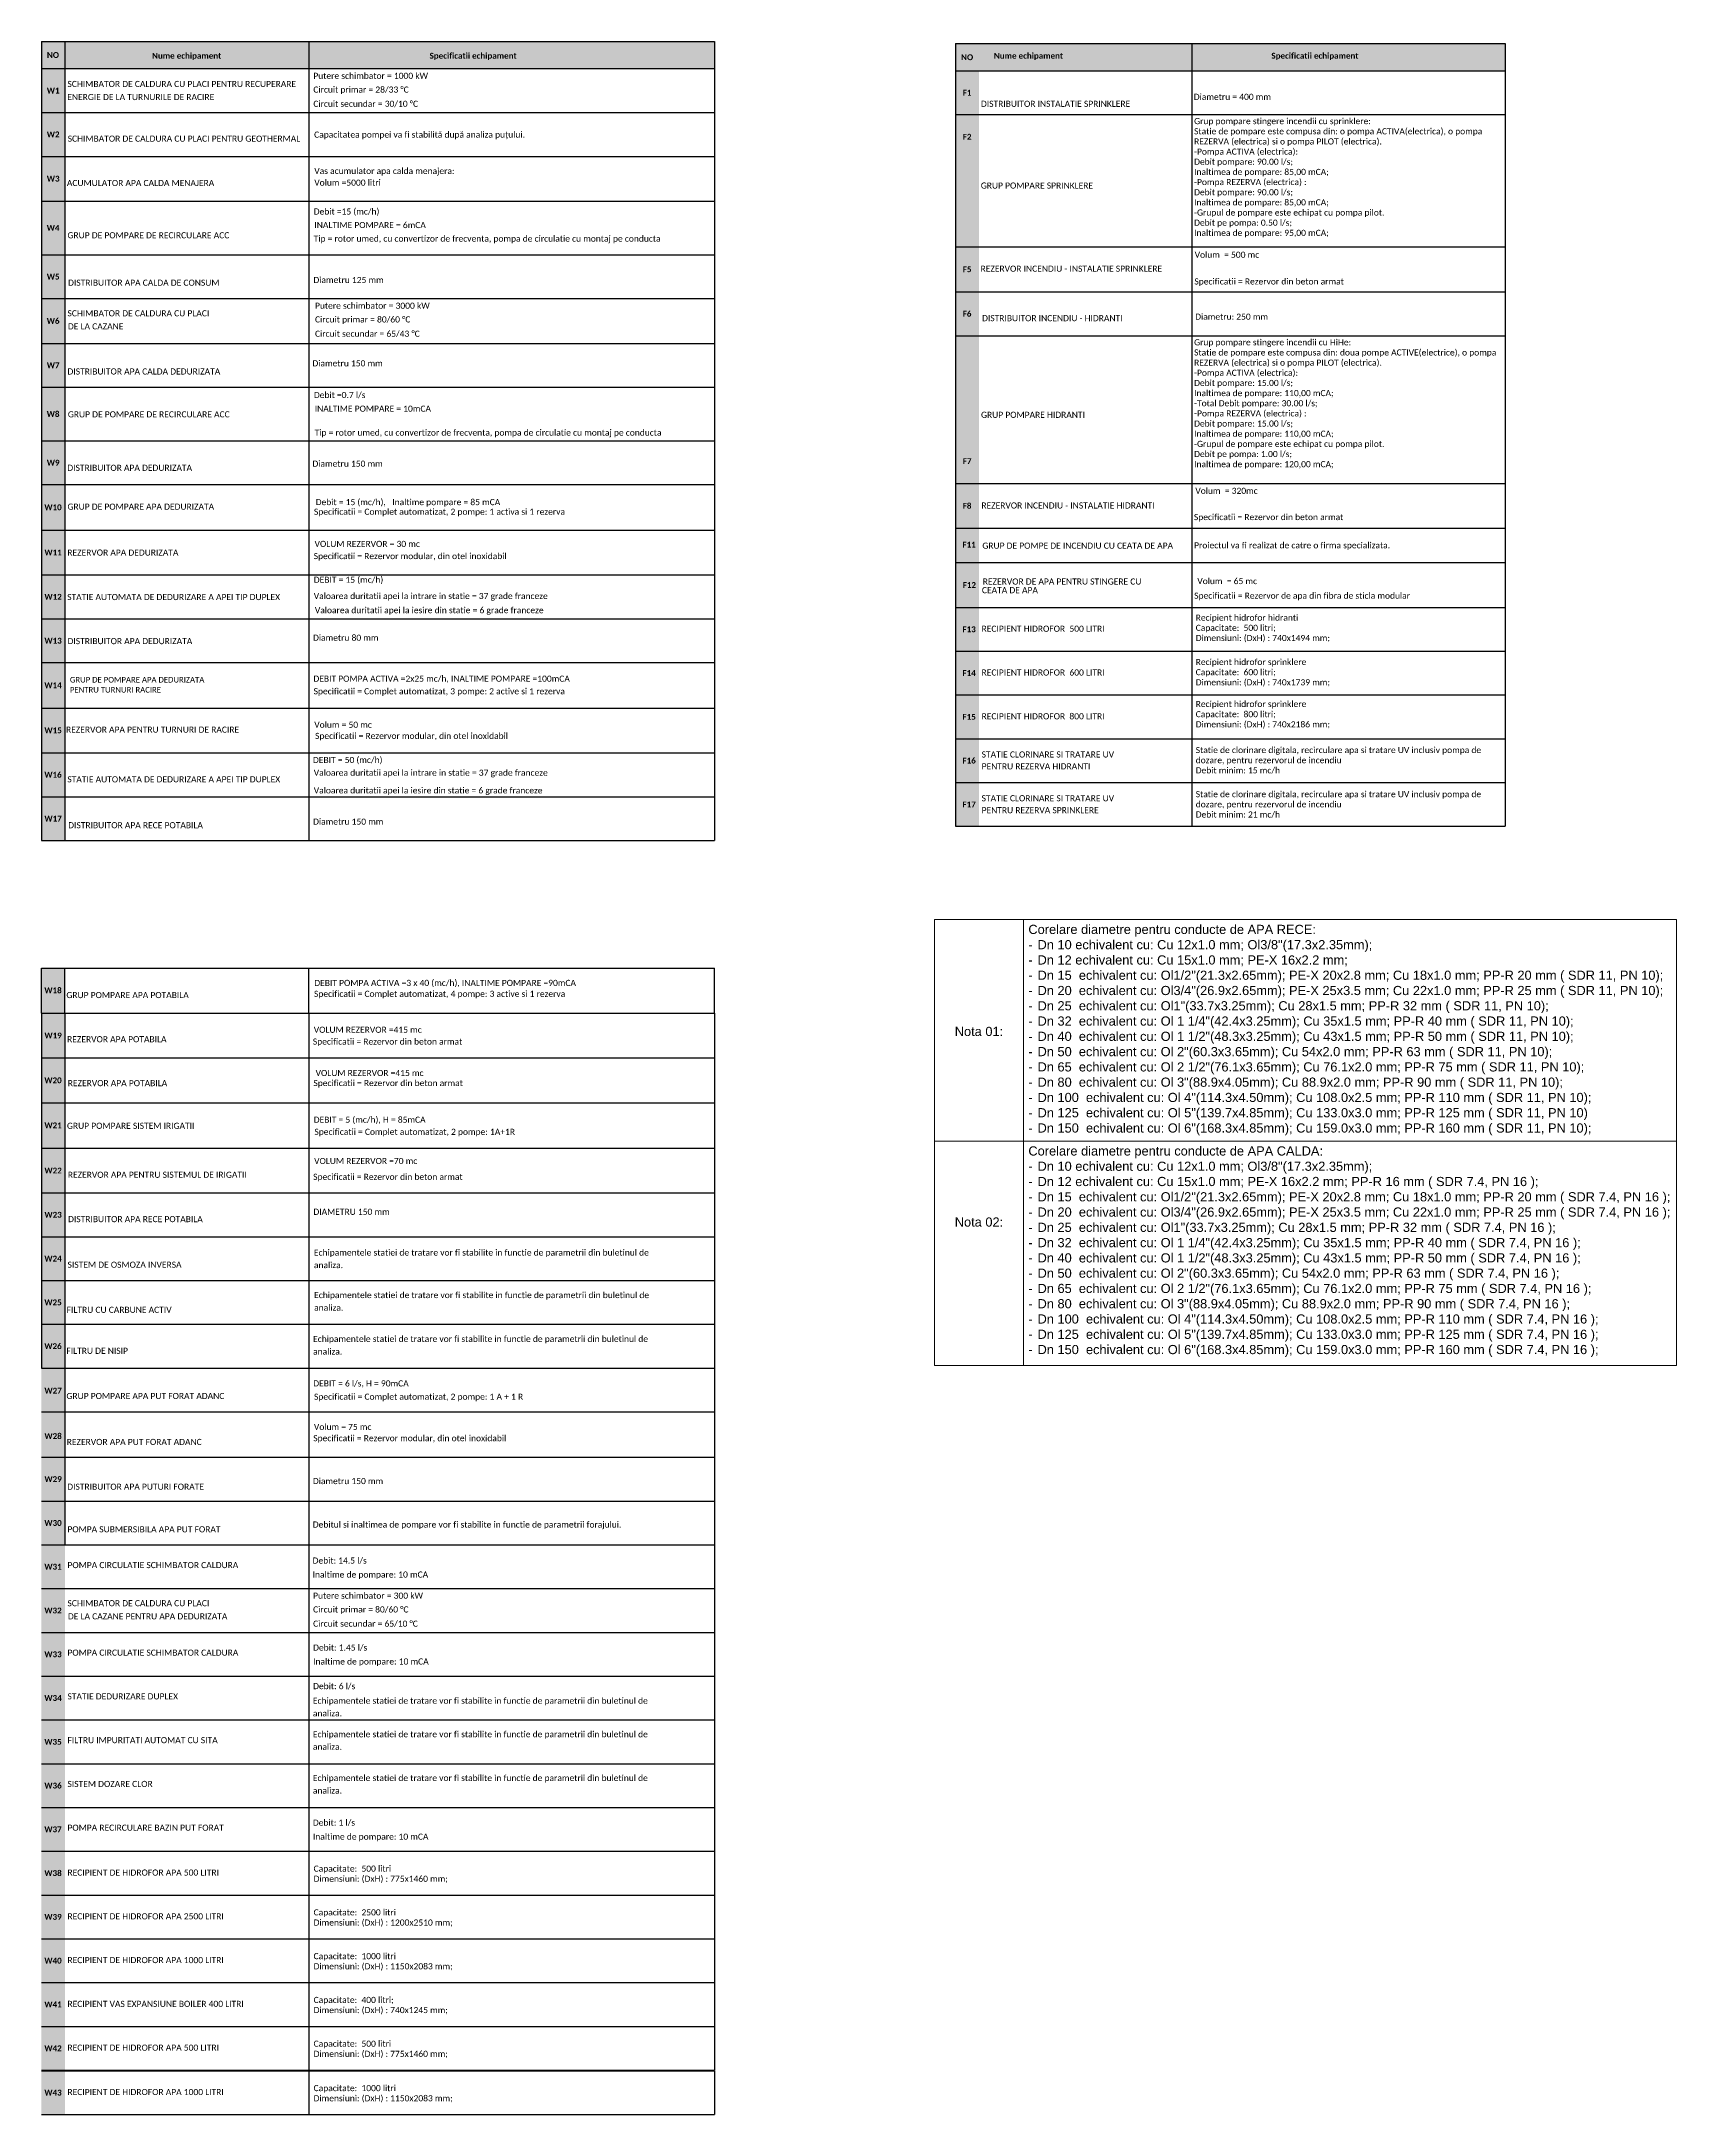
# Model space of a CAD drawing. Header units: inches. Extents: x -213476 to 33124, y -97366 to -68351.
# Drawn here: x 10825 to 33124, y -96628 to -68351 of the extents above; entities that cross this region are included whole.
import ezdxf

# ---------------------------------------------------------------- set-up
doc = ezdxf.new("R2010")
doc.units = ezdxf.units.IN
doc.header["$MEASUREMENT"] = 0
doc.layers.add('MID_TEXT-legenda', color=7, linetype='Continuous', lineweight=18)
doc.styles.add('1-50', font='arial.ttf', dxfattribs={"height": 80})
doc.styles.add('MtX_Calibri', font='calibrib.ttf')
doc.styles.add('MtX_Calibri_1', font='calibri.ttf')

msp = doc.modelspace()

# ---------------------------------------------------------------- linework, layer by layer
at = {"color": 1}
for p, q in [((10825, -68351), (20003, -68351)), ((10825, -68351), (10825, -79251)), ((14470, -68351), (14470, -79251)), ((20003, -68351), (20003, -79251)), ((23292, -68381), (30788, -68381)), ((23292, -68381), (23292, -74991)), ((26516, -68381), (26516, -74991)), ((30788, -68381), (30788, -74991)), ((10825, -68721), (20003, -68721)), ((23292, -68752), (30788, -68752)), ((10825, -69321), (20003, -69321)), ((23292, -69349), (30788, -69349)), ((10825, -69918), (20003, -69918)), ((23292, -70188), (23292, -74991)), ((10825, -70529), (20003, -70529)), ((23292, -70799), (23292, -74991)), ((23292, -71153), (30788, -71153)), ((10825, -71261), (20003, -71261)), ((23292, -71764), (30788, -71764)), ((10825, -71858), (20003, -71858)), ((23292, -72366), (30788, -72366)), ((10825, -72469), (20003, -72469)), ((10825, -73067), (20003, -73067)), ((10825, -73799), (20003, -73799)), ((10825, -74396), (20003, -74396)), ((23292, -74380), (30788, -74380)), ((10825, -75015), (20003, -75015)), ((23292, -74991), (30788, -74991)), ((23292, -74991), (30788, -74991)), ((23292, -74991), (23292, -76071)), ((23292, -74991), (23292, -76071)), ((26516, -74991), (26516, -76071)), ((30788, -74991), (30788, -76071)), ((23292, -75460), (30788, -75460)), ((10825, -75626), (20003, -75626)), ((10825, -76226), (20003, -76226)), ((23292, -76071), (30788, -76071)), ((23292, -76071), (23292, -76668)), ((26516, -76071), (26516, -76668)), ((30788, -76071), (30788, -76668)), ((10825, -76824), (20003, -76824)), ((23292, -76668), (30788, -76668)), ((23292, -76668), (30788, -76668)), ((23292, -76668), (23292, -77265)), ((26516, -76668), (26516, -77265)), ((30788, -76668), (30788, -77265)), ((10825, -77443), (20003, -77443)), ((23292, -77265), (30788, -77265)), ((23292, -77265), (30788, -77265)), ((23292, -77265), (23292, -77862)), ((26516, -77265), (26516, -77862)), ((30788, -77265), (30788, -77862)), ((23292, -77862), (30788, -77862)), ((23292, -77862), (23292, -78459)), ((26516, -77862), (26516, -78459)), ((30788, -77862), (30788, -78459)), ((10825, -78054), (20003, -78054)), ((23292, -78459), (30788, -78459)), ((23292, -78459), (23292, -79056)), ((26516, -78459), (26516, -79056)), ((30788, -78459), (30788, -79056)), ((10825, -78654), (20003, -78654)), ((23292, -79056), (30788, -79056)), ((10825, -79251), (20003, -79251)), ((10825, -80993), (20003, -80993)), ((10825, -81604), (20003, -81604)), ((10825, -81604), (10825, -86446)), ((10825, -81604), (20003, -81604)), ((14470, -81604), (14470, -88857)), ((20003, -81604), (20003, -88857)), ((10825, -82215), (20003, -82215)), ((10825, -82827), (20003, -82827)), ((10825, -83446), (20003, -83446)), ((10825, -84057), (20003, -84057)), ((10825, -84655), (20003, -84655)), ((10825, -85252), (20003, -85252)), ((10825, -85849), (20003, -85849)), ((10825, -86446), (20003, -86446)), ((10825, -87043), (20003, -87043)), ((10825, -87663), (20003, -87663)), ((10825, -88260), (20003, -88260)), ((10825, -88857), (20003, -88857)), ((14470, -88857), (14470, -91246)), ((20003, -88857), (20003, -91246)), ((10825, -89455), (20003, -89455)), ((10825, -90052), (20003, -90052)), ((10825, -90649), (20003, -90649)), ((10825, -91246), (20003, -91246)), ((10825, -91246), (20003, -91246)), ((14470, -91246), (14470, -91843)), ((20003, -91246), (20003, -91843)), ((10825, -91843), (20003, -91843)), ((14470, -91843), (14470, -92440)), ((20003, -91843), (20003, -92440)), ((10825, -92440), (20003, -92440)), ((14470, -92440), (14470, -93037)), ((20003, -92440), (20003, -93037)), ((10825, -93037), (20003, -93037)), ((14470, -93037), (14470, -93634)), ((20003, -93037), (20003, -93634)), ((10825, -93634), (20003, -93634)), ((14470, -93634), (14470, -94231)), ((20003, -93634), (20003, -94231)), ((10825, -94231), (20003, -94231)), ((14470, -94231), (14470, -94828)), ((20003, -94231), (20003, -94828)), ((10825, -94828), (20003, -94828)), ((14470, -94828), (14470, -95425)), ((20003, -94828), (20003, -95425)), ((10825, -95425), (20003, -95425)), ((10825, -95425), (20003, -95425)), ((14470, -95425), (14470, -96022)), ((20003, -95425), (20003, -96022)), ((10825, -96022), (20003, -96022)), ((10825, -96031), (20003, -96031)), ((14470, -96031), (14470, -96628)), ((20003, -96031), (20003, -96628)), ((10825, -96628), (20003, -96628))]:
    msp.add_line(p, q, dxfattribs=at)
for p, q in [((11145, -68351), (11145, -79251)), ((11145, -71970), (11145, -79251)), ((11145, -81604), (11145, -88857)), ((11145, -81604), (11145, -86446))]:
    msp.add_line(p, q)
for points in [[(10825, -81604), (10825, -80993)], [(11145, -81604), (11145, -80993)], [(14470, -81604), (14470, -80993)], [(20003, -81604), (20003, -80993)]]:
    msp.add_lwpolyline(points, dxfattribs=at)
at = {"color": 254, "true_color": 0xd9d9d9}
for points in [[(10825, -68351), (10825, -68721), (11145, -68351), (11145, -68721)], [(11145, -68351), (11145, -68721), (14470, -68351), (14470, -68721)], [(14470, -68351), (14470, -68721), (20003, -68351), (20003, -68721)], [(23292, -68381), (23292, -68752), (23612, -68381), (23612, -68752)], [(23612, -68381), (23612, -68752), (26516, -68381), (26516, -68752)], [(26516, -68381), (26516, -68752), (30788, -68381), (30788, -68752)], [(10825, -68721), (10825, -69321), (11145, -68721), (11145, -69321)], [(23292, -68752), (23292, -69349), (23612, -68752), (23612, -69349)], [(10825, -69321), (10825, -69918), (11145, -69321), (11145, -69918)], [(23292, -69349), (23292, -69953), (23612, -69349), (23612, -69953)], [(10825, -69918), (10825, -70529), (11145, -69918), (11145, -70529)], [(23292, -69953), (23292, -70550), (23612, -69953), (23612, -70550)], [(10825, -70529), (10825, -71261), (11145, -70529), (11145, -71261)], [(23292, -70550), (23292, -71153), (23612, -70550), (23612, -71153)], [(23292, -71153), (23292, -71764), (23612, -71153), (23612, -71764)], [(10825, -71261), (10825, -71858), (11145, -71261), (11145, -71858)], [(23292, -71764), (23292, -72366), (23612, -71764), (23612, -72366)], [(10825, -71858), (10825, -72469), (11145, -71858), (11145, -72469)], [(23292, -72366), (23292, -74380), (23612, -72366), (23612, -74380)], [(10825, -72469), (10825, -73067), (11145, -72469), (11145, -73067)], [(10825, -73067), (10825, -73799), (11145, -73067), (11145, -73799)], [(10825, -73799), (10825, -74396), (11145, -73799), (11145, -74396)], [(10825, -74396), (10825, -75015), (11145, -74396), (11145, -75015)], [(23292, -74380), (23292, -74991), (23612, -74380), (23612, -74991)], [(10825, -75015), (10825, -75626), (11145, -75015), (11145, -75626)], [(23292, -74991), (23292, -75460), (23612, -74991), (23612, -75460)], [(23292, -75460), (23292, -76071), (23612, -75460), (23612, -76071)], [(10825, -75626), (10825, -76226), (11145, -75626), (11145, -76226)], [(10825, -76226), (10825, -76824), (11145, -76226), (11145, -76824)], [(23292, -76071), (23292, -76668), (23612, -76071), (23612, -76668)], [(10825, -76824), (10825, -77443), (11145, -76824), (11145, -77443)], [(23292, -76668), (23292, -77265), (23612, -76668), (23612, -77265)], [(10825, -77443), (10825, -78054), (11145, -77443), (11145, -78054)], [(23292, -77265), (23292, -77862), (23612, -77265), (23612, -77862)], [(23292, -77862), (23292, -78459), (23612, -77862), (23612, -78459)], [(10825, -78054), (10825, -78654), (11145, -78054), (11145, -78654)], [(23292, -78459), (23292, -79056), (23612, -78459), (23612, -79056)], [(10825, -78654), (10825, -79251), (11145, -78654), (11145, -79251)], [(10825, -80985), (10825, -81604), (11145, -80985), (11145, -81604)], [(10825, -81604), (10825, -82215), (11145, -81604), (11145, -82215)], [(10825, -82215), (10825, -82827), (11145, -82215), (11145, -82827)], [(10825, -82827), (10825, -83446), (11145, -82827), (11145, -83446)], [(10825, -83446), (10825, -84057), (11145, -83446), (11145, -84057)], [(10825, -84057), (10825, -84655), (11145, -84057), (11145, -84655)], [(10825, -84655), (10825, -85252), (11145, -84655), (11145, -85252)], [(10825, -85252), (10825, -85849), (11145, -85252), (11145, -85849)], [(10825, -85849), (10825, -86446), (11145, -85849), (11145, -86446)], [(10825, -86446), (10825, -87065), (11145, -86446), (11145, -87065)], [(10825, -87064), (10825, -87683), (11145, -87064), (11145, -87683)], [(10825, -87663), (10825, -88260), (11145, -87663), (11145, -88260)], [(10825, -88260), (10825, -88857), (11145, -88260), (11145, -88857)], [(10825, -88857), (10825, -89455), (11145, -88857), (11145, -89455)], [(10825, -89455), (10825, -90052), (11145, -89455), (11145, -90052)], [(10825, -90052), (10825, -90649), (11145, -90052), (11145, -90649)], [(10825, -90649), (10825, -91246), (11145, -90649), (11145, -91246)], [(10825, -91246), (10825, -91843), (11145, -91246), (11145, -91843)], [(10825, -91843), (10825, -92440), (11145, -91843), (11145, -92440)], [(10825, -92440), (10825, -93037), (11145, -92440), (11145, -93037)], [(10825, -93037), (10825, -93634), (11145, -93037), (11145, -93634)], [(10825, -93634), (10825, -94231), (11145, -93634), (11145, -94231)], [(10825, -94231), (10825, -94828), (11145, -94231), (11145, -94828)], [(10825, -94828), (10825, -95425), (11145, -94828), (11145, -95425)], [(10825, -95425), (10825, -96022), (11145, -95425), (11145, -96022)], [(10825, -96031), (10825, -96628), (11145, -96031), (11145, -96628)]]:
    msp.add_solid(points, dxfattribs=at)
at = {"layer": 'MID_TEXT-legenda'}
for points in [[(23006, -80328), (24217, -80328), (24217, -83351), (23006, -83351)], [(24217, -80328), (33124, -80328), (33124, -83351), (24217, -83351)], [(23006, -83351), (24217, -83351), (24217, -86409), (23006, -86409)], [(24217, -83351), (33124, -83351), (33124, -86409), (24217, -86409)]]:
    msp.add_lwpolyline(points, close=True, dxfattribs=at)

# ---------------------------------------------------------------- texts
at = {"color": 18, "style": 'MtX_Calibri'}
for s, height, p in [('NO', 79.8, (10900, -68576)), ('Nume echipament', 79.79, (12333, -68586)), ('Specificatii echipament', 79.79, (16118, -68586)), ('NO', 79.8, (23367, -68606)), ('Nume echipament', 79.79, (23814, -68586)), ('Specificatii echipament', 79.79, (27599, -68586)), ('W1', 79.8, (10898, -69061)), ('F1', 79.8, (23390, -69090)), ('W2', 79.8, (10898, -69659)), ('F2', 79.8, (23390, -69691)), ('W3', 79.8, (10898, -70263)), ('W4', 79.8, (10897, -70934)), ('W5', 79.8, (10898, -71599)), ('F5', 79.8, (23390, -71498)), ('F6', 79.8, (23389, -72105)), ('W6', 79.8, (10897, -72203)), ('W7', 79.8, (10898, -72808)), ('W8', 79.8, (10897, -73472)), ('W9', 79.8, (10898, -74137)), ('F7', 79.8, (23390, -74115)), ('F8', 79.8, (23389, -74725)), ('W10', 79.8, (10865, -74745)), ('F11', 79.8, (23386, -75255)), ('W11', 79.8, (10866, -75361)), ('F12', 79.8, (23389, -75805)), ('W12', 79.8, (10866, -75966)), ('F13', 79.8, (23386, -76409)), ('W13', 79.8, (10866, -76565)), ('W14', 79.8, (10865, -77173)), ('F14', 79.8, (23386, -77006)), ('W15', 79.8, (10866, -77788)), ('F15', 79.8, (23386, -77603)), ('W16', 79.8, (10865, -78393)), ('F16', 79.8, (23386, -78200)), ('F17', 79.8, (23386, -78798)), ('W17', 79.8, (10866, -78992)), ('W18', 79.8, (10865, -81334)), ('W19', 79.8, (10866, -81950)), ('W20', 79.8, (10865, -82561)), ('W21', 79.8, (10866, -83176)), ('W22', 79.8, (10866, -83792)), ('W23', 79.8, (10866, -84395)), ('W24', 79.8, (10865, -84993)), ('W25', 79.8, (10865, -85590)), ('W26', 79.8, (10865, -86187)), ('W27', 79.8, (10866, -86795)), ('W28', 79.8, (10866, -87414)), ('W29', 79.8, (10866, -88001)), ('W30', 79.8, (10865, -88599)), ('W31', 79.8, (10865, -89196)), ('W32', 79.8, (10865, -89793)), ('W33', 79.8, (10865, -90390)), ('W34', 79.8, (10865, -90987)), ('W35', 79.8, (10865, -91584)), ('W36', 79.8, (10865, -92181)), ('W37', 79.8, (10865, -92778)), ('W38', 79.8, (10865, -93375)), ('W39', 79.8, (10865, -93972)), ('W40', 79.8, (10865, -94569)), ('W41', 79.8, (10865, -95166)), ('W42', 79.8, (10865, -95764)), ('W43', 79.8, (10865, -96369))]:
    msp.add_text(s, height=height, dxfattribs=at).set_placement(p)
at = {"color": 150, "style": 'MtX_Calibri_1'}
for s, height, p in [('SCHIMBATOR DE CALDURA CU PLACI PENTRU RECUPERARE ', 83.11, (11180, -68972)), ('Circuit primar = 28/33 °C ', 83.11, (14533, -69049)), ('Putere schimbator = 1000 kW', 83.11, (14533, -68861)), (' ENERGIE DE LA TURNURILE DE RACIRE', 83.11, (11148, -69151)), ('Circuit secundar = 30/10 °C ', 83.11, (14533, -69243)), ('DISTRIBUITOR INSTALATIE SPRINKLERE', 83.11, (23638, -69243)), ('Diametru = 400 mm', 83.11, (26541, -69148)), ('SCHIMBATOR DE CALDURA CU PLACI PENTRU GEOTHERMAL', 83.11, (11183, -69718)), ('Capacitatea pompei va fi stabilită după analiza puțului.', 83.11, (14544, -69663)), ('Vas acumulator apa calda menajera:', 83.11, (14546, -70159)), ('ACUMULATOR APA CALDA MENAJERA', 83.11, (11172, -70323)), ('Volum =5000 litri', 83.11, (14546, -70318)), ('GRUP POMPARE SPRINKLERE', 83.11, (23636, -70358)), ('Debit =15 (mc/h) ', 83.11, (14539, -70712)), ('GRUP DE POMPARE DE RECIRCULARE ACC', 83.11, (11180, -71036)), (' INALTIME POMPARE = 6mCA', 83.11, (14518, -70897)), (' Tip = rotor umed, cu convertizor de frecventa, pompa de circulatie cu montaj pe conducta', 83.11, (14509, -71082)), ('Volum  = 500 mc', 83.11, (26553, -71302)), ('REZERVOR INCENDIU - INSTALATIE SPRINKLERE', 83.11, (23633, -71492)), ('DISTRIBUITOR APA CALDA DE CONSUM', 83.11, (11188, -71683)), ('Diametru 125 mm', 83.11, (14534, -71646)), ('Specificatii = Rezervor din beton armat', 83.11, (26549, -71666)), ('SCHIMBATOR DE CALDURA CU PLACI', 83.11, (11180, -72100)), ('Circuit primar = 80/60 °C ', 83.11, (14556, -72184)), ('Putere schimbator = 3000 kW', 83.11, (14556, -71997)), ('DISTRIBUITOR INCENDIU - HIDRANTI', 83.11, (23653, -72167)), ('Diametru: 250 mm', 83.11, (26560, -72147)), ('DE LA CAZANE', 83.11, (11186, -72279)), ('Circuit secundar = 65/43 °C ', 83.11, (14556, -72379)), ('DISTRIBUITOR APA CALDA DEDURIZATA', 83.11, (11180, -72894)), ('Diametru 150 mm', 83.11, (14521, -72783)), ('Debit =0.7 l/s ', 83.11, (14541, -73215)), ('GRUP DE POMPARE DE RECIRCULARE ACC', 83.11, (11185, -73479)), (' INALTIME POMPARE = 10mCA', 83.11, (14523, -73401)), ('GRUP POMPARE HIDRANTI ', 83.11, (23639, -73485)), (' Tip = rotor umed, cu convertizor de frecventa, pompa de circulatie cu montaj pe conducta', 83.11, (14522, -73728)), ('Diametru 150 mm', 83.11, (14521, -74152)), ('DISTRIBUITOR APA DEDURIZATA', 83.11, (11178, -74208)), ('Debit = 15 (mc/h),   Inaltime pompare = 85 mCA', 83.11, (14565, -74676)), ('REZERVOR INCENDIU - INSTALATIE HIDRANTI', 83.11, (23644, -74722)), ('Volum  = 320mc', 83.11, (26562, -74522)), ('GRUP DE POMPARE APA DEDURIZATA', 83.11, (11180, -74738)), ('Specificatii = Complet automatizat, 2 pompe: 1 activa si 1 rezerva', 83.11, (14541, -74807)), ('Specificatii = Rezervor din beton armat', 83.11, (26542, -74880)), ('VOLUM REZERVOR = 30 mc', 83.11, (14550, -75246)), ('GRUP DE POMPE DE INCENDIU CU CEATA DE APA ', 83.11, (23657, -75270)), ('REZERVOR APA DEDURIZATA', 83.11, (11178, -75364)), ('Specificatii = Rezervor modular, din otel inoxidabil', 83.11, (14538, -75412)), ('DEBIT = 15 (mc/h)', 83.11, (14539, -75735)), ('REZERVOR DE APA PENTRU STINGERE CU  ', 83.11, (23663, -75759)), ('Volum  = 65 mc', 83.11, (26589, -75753)), ('STATIE AUTOMATA DE DEDURIZARE A APEI TIP DUPLEX', 83.11, (11176, -75971)), ('Valoarea duritatii apei la intrare in statie = 37 grade franceze', 83.11, (14539, -75957)), ('Valoarea duritatii apei la iesire din statie = 6 grade franceze', 83.11, (14554, -76150)), (' CEATA DE APA ', 83.11, (23622, -75877)), ('Specificatii = Rezervor de apa din fibra de sticla modular', 83.11, (26546, -75952)), ('RECIPIENT HIDROFOR  500 LITRI', 83.11, (23647, -76403)), ('DISTRIBUITOR APA DEDURIZATA', 83.11, (11181, -76572)), ('Diametru 80 mm', 83.11, (14529, -76526)), ('RECIPIENT HIDROFOR  600 LITRI', 83.11, (23647, -77000)), ('Specificatii = Complet automatizat, 3 pompe: 2 active si 1 rezerva', 83.11, (14537, -77256)), (' DEBIT POMPA ACTIVA =2x25 mc/h, INALTIME POMPARE =100mCA', 83.11, (14505, -77084)), ('REZERVOR APA PENTRU TURNURI DE RACIRE', 83.11, (11160, -77779)), ('Volum = 50 mc', 83.11, (14546, -77713)), ('RECIPIENT HIDROFOR  800 LITRI', 83.11, (23647, -77597)), ('Specificatii = Rezervor modular, din otel inoxidabil', 83.11, (14556, -77865)), ('STATIE CLORINARE SI TRATARE UV', 83.11, (23647, -78118)), ('DEBIT = 50 (mc/h)', 83.11, (14528, -78193)), ('Valoarea duritatii apei la intrare in statie = 37 grade franceze', 83.11, (14539, -78367)), ('PENTRU REZERVA HIDRANTI', 83.11, (23647, -78280)), ('STATIE AUTOMATA DE DEDURIZARE A APEI TIP DUPLEX', 83.11, (11178, -78457)), ('Valoarea duritatii apei la iesire din statie = 6 grade franceze', 83.11, (14539, -78608)), ('STATIE CLORINARE SI TRATARE UV', 83.11, (23647, -78715)), ('PENTRU REZERVA SPRINKLERE', 83.11, (23647, -78878)), ('DISTRIBUITOR APA RECE POTABILA', 83.11, (11190, -79083)), ('Diametru 150 mm', 83.11, (14530, -79034)), (' DEBIT POMPA ACTIVA =3 x 40 (mc/h), INALTIME POMPARE =90mCA', 83.11, (14517, -81234)), ('GRUP POMPARE APA POTABILA', 83.11, (11165, -81400)), ('Specificatii = Complet automatizat, 4 pompe: 3 active si 1 rezerva', 83.11, (14542, -81383)), ('REZERVOR APA POTABILA', 83.11, (11175, -82002)), ('Specificatii = Rezervor din beton armat', 83.11, (14526, -82034)), ('VOLUM REZERVOR =415 mc', 83.11, (14539, -81873)), ('REZERVOR APA POTABILA', 83.11, (11184, -82601)), ('Specificatii = Rezervor din beton armat', 83.11, (14534, -82600)), ('VOLUM REZERVOR =415 mc', 83.11, (14564, -82463)), ('GRUP POMPARE SISTEM IRIGATII', 83.11, (11173, -83183)), ('DEBIT = 5 (mc/h), H = 85mCA', 83.11, (14538, -83100)), ('Specificatii = Complet automatizat, 2 pompe: 1A+1R', 83.11, (14548, -83265)), ('VOLUM REZERVOR =70 mc', 83.11, (14544, -83663)), ('REZERVOR APA PENTRU SISTEMUL DE IRIGATII', 83.11, (11185, -83851)), ('Specificatii = Rezervor din beton armat', 83.11, (14531, -83879)), ('DISTRIBUITOR APA RECE POTABILA', 83.11, (11188, -84456)), ('DIAMETRU 150 mm', 83.11, (14534, -84356)), ('Echipamentele statiei de tratare vor fi stabilite in functie de parametrii din buletinul de ', 83.11, (14541, -84912)), ('SISTEM DE OSMOZA INVERSA', 83.11, (11181, -85078)), ('analiza.', 83.1, (14541, -85083)), ('FILTRU CU CARBUNE ACTIV', 83.11, (11169, -85693)), ('analiza.', 83.1, (14544, -85664)), ('Echipamentele statiei de tratare vor fi stabilite in functie de parametrii din buletinul de ', 83.11, (14544, -85492)), ('FILTRU DE NISIP', 83.11, (11165, -86252)), ('analiza.', 83.1, (14530, -86262)), ('Echipamentele statiei de tratare vor fi stabilite in functie de parametrii din buletinul de ', 83.11, (14530, -86090)), ('GRUP POMPARE APA PUT FORAT ADANC', 83.11, (11166, -86868)), ('DEBIT = 6 l/s, H = 90mCA', 83.11, (14532, -86697)), ('Specificatii = Complet automatizat, 2 pompe: 1 A + 1 R', 83.11, (14542, -86878)), ('Specificatii = Rezervor modular, din otel inoxidabil', 83.11, (14532, -87444)), ('Volum = 75 mc', 83.11, (14541, -87290)), ('REZERVOR APA PUT FORAT ADANC', 83.11, (11170, -87495)), ('Diametru 150 mm', 83.11, (14527, -88029)), ('DISTRIBUITOR APA PUTURI FORATE', 83.11, (11177, -88106)), ('POMPA SUBMERSIBILA APA PUT FORAT', 83.11, (11179, -88687)), ('Debitul si inaltimea de pompare vor fi stabilite in functie de parametrii forajului.', 83.11, (14526, -88622)), ('Debit: 14.5 l/s', 83.11, (14523, -89113)), ('POMPA CIRCULATIE SCHIMBATOR CALDURA', 83.11, (11180, -89175)), ('Inaltime de pompare: 10 mCA', 83.11, (14523, -89304)), ('SCHIMBATOR DE CALDURA CU PLACI', 83.11, (11180, -89695)), ('Putere schimbator = 300 kW', 83.11, (14530, -89592)), ('DE LA CAZANE PENTRU APA DEDURIZATA', 83.11, (11186, -89874)), ('Circuit primar = 80/60 °C ', 83.11, (14530, -89780)), ('Circuit secundar = 65/10 °C ', 83.11, (14530, -89974)), ('POMPA CIRCULATIE SCHIMBATOR CALDURA', 83.11, (11180, -90369)), ('Debit: 1.45 l/s', 83.11, (14530, -90300)), ('Inaltime de pompare: 10 mCA', 83.11, (14530, -90490)), ('Debit: 6 l/s', 83.11, (14530, -90826)), ('STATIE DEDURIZARE DUPLEX', 83.11, (11180, -90966)), ('Echipamentele statiei de tratare vor fi stabilite in functie de parametrii din buletinul de ', 83.11, (14527, -91025)), ('analiza.', 83.1, (14527, -91197)), ('FILTRU IMPURITATI AUTOMAT CU SITA', 83.11, (11180, -91563)), ('analiza.', 83.1, (14527, -91653)), ('Echipamentele statiei de tratare vor fi stabilite in functie de parametrii din buletinul de ', 83.11, (14527, -91482)), ('SISTEM DOZARE CLOR', 83.11, (11180, -92160)), ('analiza.', 83.1, (14527, -92250)), ('Echipamentele statiei de tratare vor fi stabilite in functie de parametrii din buletinul de ', 83.11, (14527, -92079)), ('POMPA RECIRCULARE BAZIN PUT FORAT', 83.11, (11180, -92757)), ('Debit: 1 l/s', 83.11, (14527, -92688)), ('Inaltime de pompare: 10 mCA', 83.11, (14527, -92879)), ('RECIPIENT DE HIDROFOR APA 500 LITRI', 83.11, (11180, -93369)), ('RECIPIENT DE HIDROFOR APA 2500 LITRI', 83.11, (11180, -93966)), ('RECIPIENT DE HIDROFOR APA 1000 LITRI', 83.11, (11180, -94563)), ('RECIPIENT VAS EXPANSIUNE BOILER 400 LITRI', 83.11, (11180, -95160)), ('RECIPIENT DE HIDROFOR APA 500 LITRI', 83.11, (11180, -95757)), ('RECIPIENT DE HIDROFOR APA 1000 LITRI', 83.11, (11180, -96363))]:
    msp.add_text(s, height=height, dxfattribs=at).set_placement(p)
at = {"color": 150, "attachment_point": 1, "style": 'MtX_Calibri_1'}
for s, insert, char_height, width in [('Grup pompare stingere incendii cu sprinklere:\\PStatie de pompare este compusa din: o pompa ACTIVA(electrica), o pompa REZERVA (electrica) si o pompa PILOT (electrica).\\P-Pompa ACTIVA (electrica):\\PDebit pompare: 90.00 l/s;\\PInaltimea de pompare: 85,00 mCA;\\P-Pompa REZERVA (electrica) :\\PDebit pompare: 90.00 l/s;\\PInaltimea de pompare: 85,00 mCA;\\P-Grupul de pompare este echipat cu pompa pilot.\\PDebit pe pompa: 0.50 l/s;\\PInaltimea de pompare: 95,00 mCA;', (26545, -69396), 83.111, 4223.25), ('Grup pompare stingere incendii cu HiHe:\\PStatie de pompare este compusa din: doua pompe ACTIVE(electrice), o pompa REZERVA (electrica) si o pompa PILOT (electrica).\\P-Pompa ACTIVA (electrica):\\PDebit pompare: 15.00 l/s;\\PInaltimea de pompare: 110,00 mCA;\\P-Total Debit pompare: 30.00 l/s;\\P-Pompa REZERVA (electrica) :\\PDebit pompare: 15.00 l/s;\\PInaltimea de pompare: 110,00 mCA;\\P-Grupul de pompare este echipat cu pompa pilot.\\PDebit pe pompa: 1.00 l/s;\\PInaltimea de pompare: 120,00 mCA;', (26545, -72413), 83.111, 4223.25), ('Proiectul va fi realizat de catre o firma specializata.', (26545, -75182), 83.11, 4223.25), ('Recipient hidrofor hidranti\\PCapacitate:  500 litri;\\PDimensiuni: (DxH) : 740x1494 mm;', (26567, -76169), 83.11, 4524.92), ('Recipient hidrofor sprinklere\\PCapacitate:  600 litri;\\PDimensiuni: (DxH) : 740x1739 mm;', (26567, -76774), 83.11, 4524.92), ('\\pxa0.66667,sm1.07917;{\\H0.91667x;GRUP DE POMPARE APA DEDURIZATA \\PPENTRU TURNURI RACIRE}', (11213, -77019), 83.11, 4524.92), ('Recipient hidrofor sprinklere\\PCapacitate:  800 litri;\\PDimensiuni: (DxH) : 740x2186 mm;', (26567, -77347), 83.11, 4524.92), ('\\PStatie de clorinare digitala, recirculare apa si tratare UV inclusiv pompa de dozare, pentru rezervorul de incendiu\\PDebit minim: 15 mc/h', (26567, -77836), 83.111, 4199.55), ('\\PStatie de clorinare digitala, recirculare apa si tratare UV inclusiv pompa de dozare, pentru rezervorul de incendiu\\PDebit minim: 21 mc/h', (26567, -78438), 83.111, 4275.47), ('Capacitate:  500 litri\\PDimensiuni: (DxH) : 775x1460 mm; ', (14537, -93232), 83.11, 4524.92), ('Capacitate:  2500 litri\\PDimensiuni: (DxH) : 1200x2510 mm;', (14537, -93829), 83.11, 4524.92), ('Capacitate:  1000 litri\\PDimensiuni: (DxH) : 1150x2083 mm;', (14537, -94426), 83.11, 4524.92), ('Capacitate:  400 litri;\\PDimensiuni: (DxH) : 740x1245 mm;', (14537, -95023), 83.11, 4524.92), ('Capacitate:  500 litri\\PDimensiuni: (DxH) : 775x1460 mm; ', (14537, -95620), 83.11, 4524.92), ('Capacitate:  1000 litri\\PDimensiuni: (DxH) : 1150x2083 mm;', (14537, -96226), 83.11, 4524.92)]:
    msp.add_mtext(s, dxfattribs=dict(at, insert=insert, char_height=char_height, width=width))
at = {"layer": 'MID_TEXT-legenda', "char_height": 125, "style": '1-50'}
for s, insert, width, attachment_point in [('Corelare diametre pentru conducte de APA RECE:  \\P\\pxt1;-^IDn 10 echivalent cu: Cu 12x1.0 mm; Ol3/8"(17.3x2.35mm);\\P-^IDn 12 echivalent cu: Cu 15x1.0 mm; PE-X 16x2.2 mm;\\P-^IDn 15  echivalent cu: Ol1/2"(21.3x2.65mm); PE-X 20x2.8 mm; Cu 18x1.0 mm; PP-R 20 mm ( SDR 11, PN 10); \\P-^IDn 20  echivalent cu: Ol3/4"(26.9x2.65mm); PE-X 25x3.5 mm; Cu 22x1.0 mm; PP-R 25 mm ( SDR 11, PN 10); \\P-^IDn 25  echivalent cu: Ol1"(33.7x3.25mm); Cu 28x1.5 mm; PP-R 32 mm ( SDR 11, PN 10);\\P-^IDn 32  echivalent cu: Ol 1 1/4"(42.4x3.25mm); Cu 35x1.5 mm; PP-R 40 mm ( SDR 11, PN 10); \\P-^IDn 40  echivalent cu: Ol 1 1/2"(48.3x3.25mm); Cu 43x1.5 mm; PP-R 50 mm ( SDR 11, PN 10); \\P-^IDn 50  echivalent cu: Ol 2"(60.3x3.65mm); Cu 54x2.0 mm; PP-R 63 mm ( SDR 11, PN 10);\\P-^IDn 65  echivalent cu: Ol 2 1/2"(76.1x3.65mm); Cu 76.1x2.0 mm; PP-R 75 mm ( SDR 11, PN 10);\\P-^IDn 80  echivalent cu: Ol 3"(88.9x4.05mm); Cu 88.9x2.0 mm; PP-R 90 mm ( SDR 11, PN 10);\\P-^IDn 100  echivalent cu: Ol 4"(114.3x4.50mm); Cu 108.0x2.5 mm; PP-R 110 mm ( SDR 11, PN 10);\\P-^IDn 125  echivalent cu: Ol 5"(139.7x4.85mm); Cu 133.0x3.0 mm; PP-R 125 mm ( SDR 11, PN 10)\\P-^IDn 150  echivalent cu: Ol 6"(168.3x4.85mm); Cu 159.0x3.0 mm; PP-R 160 mm ( SDR 11, PN 10);', (24285, -80400), 8969.06, 1), ('Nota 01:', (23611, -81855), 1210.87, 5), ('Corelare diametre pentru conducte de APA CALDA:\\P\\pxt1;-^IDn 10 echivalent cu: Cu 12x1.0 mm; Ol3/8"(17.3x2.35mm);\\P-^IDn 12 echivalent cu: Cu 15x1.0 mm; PE-X 16x2.2 mm; PP-R 16 mm ( SDR 7.4, PN 16 );\\P-^IDn 15  echivalent cu: Ol1/2"(21.3x2.65mm); PE-X 20x2.8 mm; Cu 18x1.0 mm; PP-R 20 mm ( SDR 7.4, PN 16 ); \\P-^IDn 20  echivalent cu: Ol3/4"(26.9x2.65mm); PE-X 25x3.5 mm; Cu 22x1.0 mm; PP-R 25 mm ( SDR 7.4, PN 16 ); \\P-^IDn 25  echivalent cu: Ol1"(33.7x3.25mm); Cu 28x1.5 mm; PP-R 32 mm ( SDR 7.4, PN 16 );\\P-^IDn 32  echivalent cu: Ol 1 1/4"(42.4x3.25mm); Cu 35x1.5 mm; PP-R 40 mm ( SDR 7.4, PN 16 ); \\P-^IDn 40  echivalent cu: Ol 1 1/2"(48.3x3.25mm); Cu 43x1.5 mm; PP-R 50 mm ( SDR 7.4, PN 16 ); \\P-^IDn 50  echivalent cu: Ol 2"(60.3x3.65mm); Cu 54x2.0 mm; PP-R 63 mm ( SDR 7.4, PN 16 );\\P-^IDn 65  echivalent cu: Ol 2 1/2"(76.1x3.65mm); Cu 76.1x2.0 mm; PP-R 75 mm ( SDR 7.4, PN 16 );\\P-^IDn 80  echivalent cu: Ol 3"(88.9x4.05mm); Cu 88.9x2.0 mm; PP-R 90 mm ( SDR 7.4, PN 16 );\\P-^IDn 100  echivalent cu: Ol 4"(114.3x4.50mm); Cu 108.0x2.5 mm; PP-R 110 mm ( SDR 7.4, PN 16 );\\P-^IDn 125  echivalent cu: Ol 5"(139.7x4.85mm); Cu 133.0x3.0 mm; PP-R 125 mm ( SDR 7.4, PN 16 );\\P-^IDn 150  echivalent cu: Ol 6"(168.3x4.85mm); Cu 159.0x3.0 mm; PP-R 160 mm ( SDR 7.4, PN 16 );', (24285, -83422), 9239.06, 1), ('Nota 02:', (23611, -84455), 1210.87, 5)]:
    msp.add_mtext(s, dxfattribs=dict(at, insert=insert, width=width, attachment_point=attachment_point))

doc.saveas('drawing.dxf')
